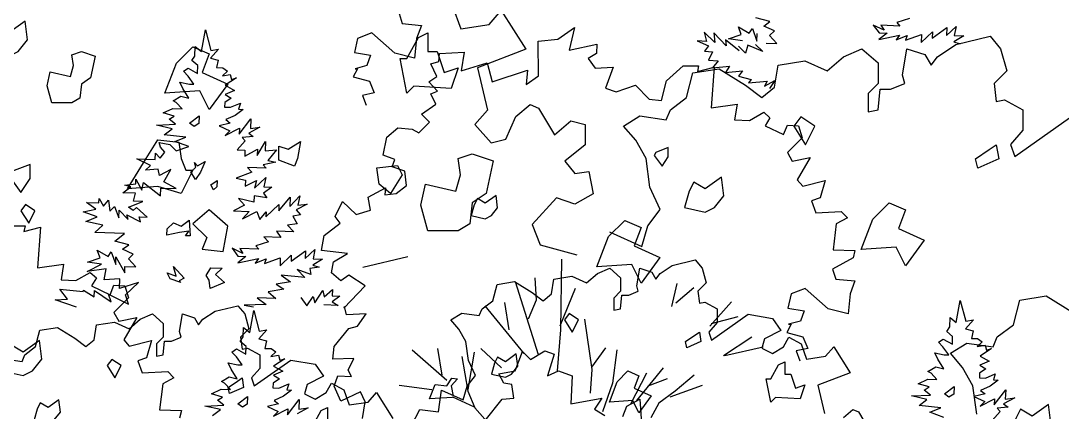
# Model space of a CAD drawing. Header units: inches. Extents: x -11 to 128, y 7 to 56.
# Drawn here: x 53.342 to 54.137, y 23.714 to 24.013 of the extents above; entities that cross this region are included whole.
import ezdxf

# ---------------------------------------------------------------- set-up
doc = ezdxf.new("R2010")
doc.units = ezdxf.units.IN
doc.header["$MEASUREMENT"] = 0
doc.layers.add('CAY', color=94, linetype='Continuous')
doc.layers.add('CAY-3', color=61, linetype='Continuous')
picture_1 = doc.add_image_def('image1.jpg', size_in_pixel=(1680, 1093))

# ---------------------------------------------------------------- blocks, each defined once
blk = doc.blocks.new('A$C76451831')
at = {"layer": 'CAY'}
for p, q in [((4659.2, 1730), (4666, 1767.4)), ((4666, 1767.4), (4675.2, 1732.1)), ((4648.1, 1722.6), (4648.6, 1738.5)), ((4648.6, 1738.5), (4659.2, 1730)), ((1808.3, 1729.3), (1822.5, 1690.9)), ((1870.8, 1698), (1891.4, 1722.2)), ((1891.4, 1722.2), (1933.3, 1656.1)), ((4642.8, 1714.7), (4648.1, 1722.6)), ((4688.4, 1734.4), (4674.7, 1719)), ((4674.7, 1719), (4687.7, 1715.8)), ((4675.2, 1732.1), (4688.4, 1734.4)), ((2348.4, 1703.5), (2324.6, 1709.7)), ((2337.7, 1695.7), (2348.4, 1703.5)), ((2585.5, 1708.3), (2564, 1701.4)), ((2564, 1701.4), (2569.2, 1695.7)), ((4628.6, 1696.6), (4636.9, 1701.7)), ((4636.9, 1701.7), (4652.5, 1693)), ((4653, 1706.2), (4642.8, 1714.7)), ((4652.5, 1693), (4653, 1706.2)), ((4687.7, 1715.8), (4685, 1702.8)), ((4685, 1702.8), (4695.4, 1702.4)), ((4695.4, 1702.4), (4703.4, 1696.7)), ((1822.5, 1690.9), (1870.8, 1698)), ((2236.3, 1685.2), (2240.6, 1669.3)), ((2254.4, 1667.9), (2236.3, 1685.2)), ((2252.8, 1684.1), (2254.4, 1667.9)), ((2273.6, 1662), (2252.8, 1684.1)), ((2294.6, 1694.5), (2313.2, 1683.4)), ((2299.6, 1681.1), (2294.6, 1694.5)), ((2313.2, 1683.4), (2318.5, 1691.4)), ((2318.5, 1691.4), (2325.9, 1669.8)), ((2325.9, 1669.8), (2326.4, 1682.9)), ((2356, 1687.3), (2337.7, 1695.7)), ((2347.5, 1679.5), (2356, 1687.3)), ((2524, 1697.3), (2533.9, 1683.8)), ((2542.3, 1688.5), (2524, 1697.3)), ((2547.5, 1683.4), (2533.6, 1673)), ((2533.9, 1683.8), (2547.5, 1683.4)), ((2569.2, 1695.7), (2537.1, 1696.9)), ((2537.1, 1696.9), (2542.3, 1688.5)), ((2605.4, 1667.7), (2624.6, 1685.6)), ((2624.3, 1675.2), (2648.9, 1693)), ((2624.6, 1685.6), (2624.3, 1675.2)), ((2648.4, 1679.8), (2664.8, 1695.1)), ((2648.9, 1693), (2648.4, 1679.8)), ((2664.8, 1695.1), (2661.6, 1679.4)), ((4636.5, 1688.1), (4628.6, 1696.6)), ((4646.4, 1674.6), (4636.5, 1688.1)), ((4703.4, 1696.7), (4694.9, 1688.8)), ((4694.9, 1688.8), (4708.2, 1691.1)), ((4718.8, 1685.3), (4699.8, 1672.8)), ((4708.2, 1691.1), (4710.6, 1682.8)), ((4710.6, 1682.8), (4718.8, 1685.3)), ((2224.6, 1670.4), (2244.1, 1661.9)), ((2240.6, 1669.3), (2224.6, 1670.4)), ((2272.6, 1672.4), (2273.6, 1662)), ((2295.9, 1653.3), (2272.6, 1672.4)), ((2278, 1673.7), (2299.6, 1681.1)), ((2301.9, 1670.6), (2278, 1673.7)), ((2341.7, 1666.5), (2360.2, 1665.9)), ((2360.2, 1665.9), (2347.5, 1679.5)), ((2533.6, 1673), (2568.7, 1679.9)), ((2568.7, 1679.9), (2563, 1671.9)), ((2563, 1671.9), (2581.8, 1679.4)), ((2578.8, 1671.4), (2605.9, 1681.3)), ((2581.8, 1679.4), (2578.8, 1671.4)), ((2605.9, 1681.3), (2605.4, 1667.7)), ((2677.9, 1678.8), (2661.2, 1668.5)), ((2661.2, 1668.5), (2672, 1665.4)), ((2661.6, 1679.4), (2677.9, 1678.8)), ((2664.3, 1664.1), (2722.6, 1678.3)), ((2722.6, 1678.3), (2740.3, 1657)), ((4627.6, 1667.1), (4622.5, 1678.2)), ((4622.5, 1678.2), (4638.7, 1674.9)), ((4637.9, 1650.9), (4627.6, 1667.1)), ((4638.7, 1674.9), (4646.4, 1674.6)), ((4699.8, 1672.8), (4715.4, 1664.1)), ((1933.3, 1656.1), (1850.8, 1624.3)), ((2244.1, 1661.9), (2237.2, 1653)), ((2237.2, 1653), (2250.5, 1651.6)), ((2250.5, 1651.6), (2243.7, 1637.7)), ((2306.7, 1649.3), (2295.1, 1661.4)), ((2310.8, 1662.9), (2306.7, 1649.3)), ((2336, 1652.2), (2310.8, 1662.9)), ((2323.9, 1664.2), (2336, 1652.2)), ((2473.2, 1643.5), (2504.5, 1657)), ((2504.5, 1657), (2532.2, 1632.9)), ((2574, 1612.2), (2581.1, 1657)), ((2581.1, 1657), (2611.8, 1647)), ((2611.8, 1647), (2622.4, 1629.3)), ((2633, 1643.5), (2664.3, 1664.1)), ((2740.3, 1657), (2750.9, 1619.3)), ((4611, 1646.4), (4624.4, 1654.1)), ((4624.4, 1654.1), (4637.9, 1650.9)), ((4709.5, 1651.1), (4698.8, 1643.4)), ((4715.4, 1664.1), (4699.3, 1656.9)), ((4699.3, 1656.9), (4709.5, 1651.1)), ((2243.7, 1637.7), (2260.2, 1636.6)), ((2260.2, 1636.6), (2250.4, 1624.7)), ((2355.9, 1591.6), (2362.4, 1629.3)), ((2362.4, 1629.3), (2407.8, 1636.4)), ((2407.8, 1636.4), (2445.5, 1619.3)), ((2445.5, 1619.3), (2473.2, 1643.5)), ((2532.2, 1632.9), (2532.2, 1598.1)), ((2622.4, 1629.3), (2633, 1643.5)), ((4594.4, 1625.7), (4610.5, 1633.3)), ((4610.5, 1633.3), (4626.4, 1632.7)), ((4616.3, 1643.5), (4611, 1646.4)), ((4626.4, 1632.7), (4616.3, 1643.5)), ((4698.8, 1643.4), (4698.5, 1635.7)), ((4698.5, 1635.7), (4708.9, 1635.3)), ((4708.9, 1635.3), (4725.5, 1642.4)), ((4730.1, 1631.8), (4716.6, 1621.4)), ((4725.5, 1642.4), (4722.4, 1632.1)), ((4722.4, 1632.1), (4730.1, 1631.8)), ((1850.8, 1624.3), (1867.9, 1552.3)), ((2206.7, 1573.9), (2217.3, 1615.8)), ((2217.3, 1615.8), (2262.1, 1622.8)), ((2250.4, 1624.7), (2279.7, 1627.6)), ((2262.1, 1622.8), (2306.9, 1595.1)), ((2279.7, 1627.6), (2272.6, 1616.4)), ((2272.6, 1616.4), (2301.9, 1619.3)), ((2301.9, 1619.3), (2294.6, 1610.4)), ((2577.6, 1598.1), (2574, 1612.2)), ((2750.9, 1619.3), (2729.7, 1598.1)), ((4612.8, 1620.1), (4594.4, 1625.7)), ((4604.5, 1614.9), (4612.8, 1620.1)), ((4615, 1606.4), (4604.5, 1614.9)), ((4716.6, 1621.4), (4700.5, 1614.3)), ((4700.5, 1614.3), (4708, 1608.6)), ((4723.6, 1589.4), (4743.1, 1615.5)), ((4743.1, 1615.5), (4742.6, 1599.2)), ((2294.6, 1610.4), (2316.5, 1604.8)), ((2306.9, 1595.1), (2334.7, 1573.9)), ((2316.5, 1604.8), (2311.6, 1598.8)), ((2311.6, 1598.8), (2343.6, 1601.9)), ((2339, 1593.3), (2356.7, 1603.2)), ((2343.6, 1601.9), (2339, 1593.3)), ((2356.7, 1603.2), (2347.6, 1589.1)), ((2532.2, 1598.1), (2515.1, 1580.9)), ((2553.4, 1588), (2577.6, 1598.1)), ((2729.7, 1598.1), (2733.2, 1567.4)), ((4582.8, 1604.8), (4615, 1606.4)), ((4609.3, 1598.9), (4582.8, 1604.8)), ((4595.8, 1588.5), (4609.3, 1598.9)), ((4708, 1608.6), (4689.3, 1603.8)), ((4689.3, 1603.8), (4707.5, 1595.4)), ((4699.6, 1587.6), (4724, 1599.9)), ((4707.5, 1595.4), (4699.6, 1587.6)), ((4724, 1599.9), (4723.6, 1589.4)), ((4758.5, 1601.4), (4739.6, 1591.6)), ((4742.6, 1599.2), (4758.5, 1601.4)), ((2334.7, 1573.9), (2355.9, 1591.6)), ((2515.1, 1580.9), (2515.1, 1549.7)), ((2532.2, 1553.2), (2535.7, 1588)), ((2535.7, 1588), (2553.4, 1588)), ((4632.8, 1584.5), (4595.8, 1588.5)), ((4614, 1577.4), (4632.8, 1584.5)), ((4637.7, 1568.4), (4614, 1577.4)), ((4733.7, 1578.2), (4720, 1562.8)), ((4747.1, 1585.9), (4728.4, 1583.8)), ((4728.4, 1583.8), (4733.7, 1578.2)), ((4739.6, 1591.6), (4747.1, 1585.9)), ((4754.1, 1553.5), (4768.1, 1577)), ((4768.1, 1577), (4767.5, 1561.2)), ((1916.2, 1541.7), (1940.4, 1562.3)), ((1940.4, 1562.3), (1954.5, 1555.8)), ((2179, 1553.2), (2206.7, 1573.9)), ((2733.2, 1567.4), (2747.4, 1570.3)), ((2747.4, 1570.3), (2778.6, 1553.2)), ((4587.2, 1575.6), (4605.7, 1572.3)), ((4589.7, 1567.4), (4587.2, 1575.6)), ((4589, 1548.8), (4597.1, 1559)), ((4597.1, 1559), (4589.7, 1567.4)), ((4605.7, 1572.3), (4616.2, 1561)), ((4616.2, 1561), (4637.7, 1568.4)), ((4720, 1562.8), (4733.1, 1562.4)), ((4732.8, 1552), (4754.5, 1564.3)), ((4733.1, 1562.4), (4732.8, 1552)), ((4754.5, 1564.3), (4754.1, 1553.5)), ((4767.5, 1561.2), (4786.6, 1563.2)), ((4786.6, 1563.2), (4772.4, 1545.1)), ((1867.9, 1552.3), (1846.6, 1528.1)), ((1899.1, 1503.3), (1916.2, 1541.7)), ((1954.5, 1555.8), (1982.2, 1510.4)), ((2099.4, 1525.5), (2127.1, 1542.6)), ((2127.1, 1542.6), (2171.9, 1536.1)), ((2171.9, 1536.1), (2179, 1553.2)), ((2515.1, 1549.7), (2532.2, 1553.2)), ((2778.6, 1553.2), (2778.6, 1518.4)), ((4572.7, 1536.2), (4549.1, 1547.5)), ((4549.1, 1547.5), (4580.8, 1546.4)), ((4580.8, 1546.4), (4581.1, 1557.2)), ((4581.1, 1557.2), (4589, 1548.8)), ((4785.9, 1541.9), (4764.4, 1537.2)), ((4772.4, 1545.1), (4785.9, 1541.9)), ((1846.6, 1528.1), (1874.3, 1496.9)), ((1982.2, 1510.4), (2010, 1534.6)), ((2010, 1534.6), (2034.1, 1528.1)), ((2034.1, 1528.1), (2034.1, 1493.3)), ((2120, 1501.3), (2099.4, 1525.5)), ((2764.5, 1473.6), (2857.6, 1539.7)), ((4564.3, 1528.4), (4572.7, 1536.2)), ((4585.6, 1530.3), (4564.3, 1528.4)), ((4588, 1519.4), (4585.6, 1530.3)), ((4606.9, 1529.6), (4588, 1519.4)), ((4595.3, 1508.7), (4606.9, 1529.6)), ((4745, 1524.8), (4718.3, 1514.8)), ((4769.2, 1531.6), (4737.5, 1532.7)), ((4737.5, 1532.7), (4745, 1524.8)), ((4764.4, 1537.2), (4769.2, 1531.6)), ((2778.6, 1518.4), (2757.4, 1494.2)), ((4547.6, 1504.9), (4547.9, 1513.1)), ((4547.9, 1513.1), (4557.6, 1494.1)), ((4557.6, 1494.1), (4560.8, 1507.2)), ((4560.8, 1507.2), (4589.5, 1484.9)), ((4616.2, 1497.1), (4595.3, 1508.7)), ((4718.3, 1514.8), (4734.1, 1511.6)), ((4734.1, 1511.6), (4733.7, 1501.1)), ((4733.7, 1501.1), (4752.6, 1510.9)), ((4749.5, 1497.9), (4768.7, 1515.8)), ((4752.6, 1510.9), (4749.5, 1497.9)), ((4768.7, 1515.8), (4765.4, 1500)), ((1874.3, 1496.9), (1899.1, 1503.3)), ((2034.1, 1493.3), (1999.3, 1465.6)), ((2137.7, 1470.1), (2120, 1501.3)), ((2757.4, 1494.2), (2764.5, 1473.6)), ((4525.8, 1489.8), (4539.3, 1499.8)), ((4547, 1489.1), (4525.8, 1489.8)), ((4528.9, 1502.9), (4547.6, 1504.9)), ((4539.3, 1499.8), (4528.9, 1502.9)), ((4543.8, 1475.6), (4547, 1489.1)), ((4589.5, 1484.9), (4589.9, 1498)), ((4589.9, 1498), (4616.2, 1497.1)), ((4779, 1499.6), (4765, 1489.2)), ((4765, 1489.2), (4770.2, 1481.3)), ((4765.4, 1500), (4779, 1499.6)), ((2144.2, 1421.7), (2137.7, 1470.1)), ((4463.6, 1473.4), (4484.8, 1472.7)), ((4479.5, 1462), (4463.6, 1473.4)), ((4484.8, 1472.7), (4485.1, 1480.4)), ((4485.1, 1480.4), (4492.8, 1466.9)), ((4492.8, 1466.9), (4501.3, 1477.1)), ((4501.3, 1477.1), (4503.4, 1458.4)), ((4535.3, 1465.5), (4559.7, 1475)), ((4559.7, 1475), (4543.8, 1475.6)), ((4722.1, 1480.2), (4732.6, 1469)), ((4748.6, 1473.9), (4722.1, 1480.2)), ((4749, 1484.7), (4748.6, 1473.9)), ((4770.2, 1481.3), (4749, 1484.7)), ((4790.7, 1459.3), (4810.1, 1482.6)), ((4809.5, 1466.3), (4826.5, 1484.8)), ((4810.1, 1482.6), (4809.5, 1466.3)), ((4839.1, 1470.7), (4820.2, 1461)), ((4826.5, 1484.8), (4823.2, 1468.6)), ((4823.2, 1468.6), (4839.1, 1470.7)), ((1999.3, 1465.6), (2016.4, 1445)), ((4458, 1457.3), (4479.5, 1462)), ((4481.7, 1448.7), (4458, 1457.3)), ((4503.4, 1458.4), (4511.4, 1466.3)), ((4511.4, 1466.3), (4518.8, 1447.4)), ((4518.8, 1447.4), (4519.3, 1460.6)), ((4519.3, 1460.6), (4534.6, 1444.2)), ((4534.6, 1444.2), (4532.2, 1452.4)), ((4532.2, 1452.4), (4555.8, 1440.7)), ((4543.3, 1459.7), (4535.3, 1465.5)), ((4548.9, 1465), (4543.3, 1459.7)), ((4566.9, 1448.5), (4548.9, 1465)), ((4732.6, 1469), (4713.7, 1459.2)), ((4713.7, 1459.2), (4740.4, 1458.3)), ((4740.4, 1458.3), (4729, 1445.5)), ((4729, 1445.5), (4753.5, 1457.8)), ((4753.5, 1457.8), (4758.5, 1444.5)), ((4758.5, 1444.5), (4769.3, 1457.3)), ((4769, 1449.1), (4791.1, 1469.7)), ((4769.3, 1457.3), (4769, 1449.1)), ((4791.1, 1469.7), (4790.7, 1459.3)), ((4827.6, 1452.5), (4814.4, 1450.3)), ((4820.2, 1461), (4827.6, 1452.5)), ((2016.4, 1445), (2040.6, 1447.9)), ((2040.6, 1447.9), (2047.7, 1410.1)), ((4462.4, 1441.3), (4481.7, 1448.7)), ((4491.7, 1434.8), (4462.4, 1441.3)), ((4478.1, 1422.1), (4491.7, 1434.8)), ((4555.8, 1440.7), (4553.3, 1449)), ((4553.3, 1449), (4566.9, 1448.5)), ((4822.1, 1436.9), (4805.7, 1434.7)), ((4805.7, 1434.7), (4816.2, 1423.5)), ((4814.4, 1450.3), (4822.1, 1436.9)), ((2161.9, 1383.3), (2144.2, 1421.7)), ((4528.3, 1420.4), (4478.1, 1422.1)), ((4512, 1407.8), (4528.3, 1420.4)), ((4786.8, 1424.5), (4794.5, 1413.8)), ((4816.2, 1423.5), (4786.8, 1424.5)), ((1985.2, 1403.1), (1943.9, 1358.2)), ((2016.4, 1392.5), (1985.2, 1403.1)), ((2047.7, 1410.1), (2016.4, 1392.5)), ((4535.8, 1401.5), (4512, 1407.8)), ((4525.1, 1393.7), (4535.8, 1401.5)), ((4773, 1406.4), (4751.5, 1399.4)), ((4751.5, 1399.4), (4756.7, 1393.8)), ((4794.5, 1413.8), (4765.1, 1414.8)), ((4765.1, 1414.8), (4773, 1406.4)), ((2140.7, 1355.6), (2161.9, 1383.3)), ((4487, 1379.2), (4482, 1392.5)), ((4482, 1392.5), (4500.7, 1381.4)), ((4500.7, 1381.4), (4505.9, 1389.4)), ((4505.9, 1389.4), (4513.4, 1367.9)), ((4543.4, 1385.4), (4525.1, 1393.7)), ((4535, 1377.5), (4543.4, 1385.4)), ((4711.4, 1395.4), (4721.4, 1381.9)), ((4729.7, 1386.6), (4711.4, 1395.4)), ((4735, 1381.4), (4721, 1371)), ((4721.4, 1381.9), (4735, 1381.4)), ((4724.6, 1394.9), (4729.7, 1386.6)), ((4756.7, 1393.8), (4724.6, 1394.9)), ((4792.9, 1365.8), (4812.1, 1383.7)), ((4811.7, 1373.3), (4836.3, 1391)), ((4812.1, 1383.7), (4811.7, 1373.3)), ((4835.9, 1377.9), (4852.3, 1393.2)), ((4836.3, 1391), (4835.9, 1377.9)), ((4852.3, 1393.2), (4849, 1377.4)), ((4464.9, 1355.9), (4489.4, 1368.7)), ((4465.5, 1371.8), (4487, 1379.2)), ((4489.4, 1368.7), (4465.5, 1371.8)), ((4513.4, 1367.9), (4513.8, 1381)), ((4513.8, 1381), (4528.7, 1353.7)), ((4528.7, 1353.7), (4529.1, 1364.6)), ((4529.1, 1364.6), (4547.7, 1363.9)), ((4547.7, 1363.9), (4535, 1377.5)), ((4721, 1371), (4756.1, 1378)), ((4756.1, 1378), (4750.4, 1370)), ((4750.4, 1370), (4769.3, 1377.5)), ((4766.3, 1369.4), (4793.3, 1379.4)), ((4769.3, 1377.5), (4766.3, 1369.4)), ((4793.3, 1379.4), (4792.9, 1365.8)), ((4865.3, 1376.9), (4848.6, 1366.6)), ((4848.6, 1366.6), (4859.4, 1363.5)), ((4849, 1377.4), (4865.3, 1376.9)), ((1943.9, 1358.2), (1957.5, 1323.4)), ((2130.6, 1320.8), (2140.7, 1355.6)), ((4497.2, 1360.3), (4464.9, 1355.9)), ((4493.9, 1341.8), (4497.2, 1360.3)), ((4834.8, 1345.7), (4795, 1349.9)), ((4795, 1349.9), (4810.5, 1338.4)), ((4822.1, 1359.3), (4834.8, 1345.7)), ((4845.4, 1350.8), (4822.1, 1359.3)), ((4859.4, 1363.5), (4843.5, 1361.3)), ((4843.5, 1361.3), (4845.4, 1350.8)), ((2075.2, 1345.6), (2130.6, 1320.8)), ((4520.7, 1343.6), (4493.9, 1341.8)), ((4520.1, 1327.3), (4520.7, 1343.6)), ((4552.2, 1337), (4520.1, 1327.3)), ((4530.1, 1316.5), (4552.2, 1337)), ((4810.5, 1338.4), (4786.3, 1334.3)), ((4786.3, 1334.3), (4799.6, 1325.7)), ((1957.5, 1323.4), (2020, 1306.3)), ((4431.5, 1309.1), (4418.5, 1325.8)), ((4418.5, 1325.8), (4458.3, 1321.7)), ((4458.3, 1321.7), (4458.4, 1324.4)), ((4458.4, 1324.4), (4477, 1312.9)), ((4477, 1312.9), (4477.4, 1323.8)), ((4477.4, 1323.8), (4505.7, 1304.2)), ((4501.2, 1317.5), (4535, 1300.5)), ((4505.7, 1304.2), (4501.2, 1317.5)), ((4535, 1300.5), (4530.1, 1316.5)), ((4753.8, 1311.4), (4769.3, 1300)), ((4785.5, 1310.3), (4753.8, 1311.4)), ((4799.6, 1325.7), (4772.7, 1321.2)), ((4772.7, 1321.2), (4785.5, 1310.3)), ((4828.1, 1311.5), (4838.5, 1297.6)), ((4838.5, 1297.6), (4849.5, 1313.5)), ((4849.5, 1313.5), (4851.8, 1302.5)), ((4851.8, 1302.5), (4865.7, 1323.4)), ((4865.7, 1323.4), (4868.1, 1312.9)), ((4868.1, 1312.9), (4882.1, 1325.5)), ((4894.8, 1314.2), (4881.4, 1304.2)), ((4882.1, 1325.5), (4881.7, 1314.6)), ((4881.7, 1314.6), (4894.8, 1314.2)), ((1732.8, 1302.8), (1656.2, 1285.1)), ((4410.2, 1307.5), (4431.5, 1309.1)), ((4446.9, 1295.4), (4410.2, 1307.5)), ((4682.3, 1288.4), (4721.2, 1297.8)), ((4721.2, 1297.8), (4733, 1283.7)), ((4769.3, 1300), (4732.1, 1298.6)), ((4732.1, 1298.6), (4747.8, 1295.7)), ((4891.6, 1298.4), (4867.6, 1299.3)), ((4881.4, 1304.2), (4891.6, 1298.4)), ((5943, 1269.4), (5949.7, 1306.8)), ((5949.7, 1306.8), (5958.9, 1271.5)), ((4554.9, 1274.6), (4575.8, 1283.7)), ((4575.8, 1283.7), (4594.3, 1267.5)), ((4622.2, 1253.8), (4626.9, 1283.7)), ((4626.9, 1283.7), (4647.3, 1277)), ((4647.3, 1277), (4654.4, 1265.2)), ((4661.5, 1274.6), (4682.3, 1288.4)), ((4733, 1283.7), (4740.1, 1258.5)), ((5931.9, 1262.1), (5932.4, 1277.9)), ((5932.4, 1277.9), (5943, 1269.4)), ((4384.3, 1256.1), (4414.2, 1260.8)), ((4414.2, 1260.8), (4444.1, 1242.4)), ((4476.7, 1240), (4481, 1265.2)), ((4481, 1265.2), (4511.3, 1269.9)), ((4511.3, 1269.9), (4536.5, 1258.5)), ((4536.5, 1258.5), (4554.9, 1274.6)), ((4594.3, 1267.5), (4594.3, 1244.3)), ((4654.4, 1265.2), (4661.5, 1274.6)), ((4740.1, 1258.5), (4725.9, 1244.3)), ((5926.6, 1254.1), (5931.9, 1262.1)), ((5972.1, 1273.8), (5958.5, 1258.4)), ((5958.5, 1258.4), (5971.5, 1255.2)), ((5958.9, 1271.5), (5972.1, 1273.8)), ((4377.3, 1228.2), (4384.3, 1256.1)), ((4444.1, 1242.4), (4462.6, 1228.2)), ((4462.6, 1228.2), (4476.7, 1240)), ((4594.3, 1244.3), (4582.9, 1232.9)), ((4608.4, 1237.6), (4624.5, 1244.3)), ((4624.5, 1244.3), (4622.2, 1253.8)), ((4725.9, 1244.3), (4728.3, 1223.9)), ((5912.4, 1236), (5920.7, 1241.1)), ((5920.7, 1241.1), (5936.3, 1232.4)), ((5936.7, 1245.6), (5926.6, 1254.1)), ((5936.3, 1232.4), (5936.7, 1245.6)), ((5971.5, 1255.2), (5968.8, 1242.2)), ((5968.8, 1242.2), (5979.2, 1241.8)), ((5979.2, 1241.8), (5987.1, 1236.1)), ((4358.8, 1214.4), (4377.3, 1228.2)), ((4582.9, 1232.9), (4582.9, 1212.1)), ((4594.3, 1214.4), (4596.6, 1237.6)), ((4596.6, 1237.6), (4608.4, 1237.6)), ((4728.3, 1223.9), (4737.7, 1225.8)), ((4737.7, 1225.8), (4758.6, 1214.4)), ((5920.2, 1227.6), (5912.4, 1236)), ((5930.2, 1214.1), (5920.2, 1227.6)), ((5987.1, 1236.1), (5978.7, 1228.2)), ((5978.7, 1228.2), (5991.9, 1230.5)), ((6002.6, 1224.7), (5983.6, 1212.2)), ((5991.9, 1230.5), (5994.4, 1222.3)), ((5994.4, 1222.3), (6002.6, 1224.7)), ((4324.2, 1207.4), (4354.1, 1203)), ((4354.1, 1203), (4358.8, 1214.4)), ((4582.9, 1212.1), (4594.3, 1214.4)), ((4749.1, 1161.4), (4811.2, 1205.4)), ((4758.6, 1214.4), (4758.6, 1191.2)), ((4811.2, 1205.4), (4852.9, 1198.3)), ((5192.6, 1187), (5205.3, 1219.7)), ((5205.3, 1219.7), (5219, 1206)), ((5219, 1206), (5243.2, 1220.8)), ((5243.2, 1220.8), (5259.1, 1215.5)), ((5259.1, 1215.5), (5247.5, 1178.6)), ((5906.3, 1217.6), (5922.5, 1214.3)), ((5911.3, 1206.6), (5906.3, 1217.6)), ((5921.6, 1190.3), (5911.3, 1206.6)), ((5922.5, 1214.3), (5930.2, 1214.1)), ((5983.6, 1212.2), (5999.1, 1203.5)), ((4758.6, 1191.2), (4744.4, 1175.1)), ((4852.9, 1198.3), (4866.7, 1177.9)), ((5165.2, 1181.8), (5192.6, 1187)), ((5247.5, 1178.6), (5266.4, 1187)), ((5266.4, 1187), (5289.7, 1178.6)), ((5894.8, 1185.8), (5908.2, 1193.5)), ((5908.2, 1193.5), (5921.6, 1190.3)), ((5993.3, 1190.6), (5982.6, 1182.8)), ((5999.1, 1203.5), (5983, 1196.4)), ((5983, 1196.4), (5993.3, 1190.6)), ((4744.4, 1175.1), (4749.1, 1161.4)), ((4866.7, 1177.9), (4839.1, 1163.7)), ((5173.6, 1165.9), (5165.2, 1181.8)), ((5289.7, 1178.6), (5287.5, 1131.1)), ((5878.2, 1165.1), (5894.3, 1172.7)), ((5894.3, 1172.7), (5910.1, 1172.2)), ((5900.1, 1182.9), (5894.8, 1185.8)), ((5910.1, 1172.2), (5900.1, 1182.9)), ((5982.6, 1182.8), (5982.3, 1175.1)), ((5982.3, 1175.1), (5992.7, 1174.7)), ((5992.7, 1174.7), (6009.3, 1181.8)), ((6013.9, 1171.3), (6000.4, 1160.8)), ((6009.3, 1181.8), (6006.2, 1171.5)), ((6006.2, 1171.5), (6013.9, 1171.3)), ((4839.1, 1163.7), (4834.4, 1147.6)), ((4871.4, 1149.9), (4880.4, 1166.1)), ((4880.4, 1166.1), (4901.2, 1154.7)), ((4901.2, 1154.7), (4910.7, 1129.1)), ((5187.3, 1163.8), (5173.6, 1165.9)), ((5190.5, 1140.6), (5187.3, 1163.8)), ((5896.6, 1159.5), (5878.2, 1165.1)), ((5888.2, 1154.3), (5896.6, 1159.5)), ((5898.8, 1145.8), (5888.2, 1154.3)), ((6000.4, 1160.8), (5984.3, 1153.7)), ((5984.3, 1153.7), (5991.8, 1148)), ((6007.4, 1128.9), (6026.9, 1154.9)), ((6026.9, 1154.9), (6026.3, 1138.6)), ((4834.4, 1147.6), (4852.9, 1138.5)), ((4852.9, 1138.5), (4871.4, 1149.9)), ((4910.7, 1129.1), (4942.9, 1133.8)), ((4942.9, 1133.8), (4956.7, 1149.9)), ((4956.7, 1149.9), (4984.6, 1105.9)), ((5142, 1102.7), (5170.5, 1138.5)), ((5170.5, 1138.5), (5190.5, 1140.6)), ((5287.5, 1131.1), (5340.3, 1140.6)), ((5340.3, 1140.6), (5327.6, 1121.6)), ((5382.5, 1126.9), (5404.6, 1138.5)), ((5404.6, 1138.5), (5407.8, 1097.4)), ((5866.6, 1144.2), (5898.8, 1145.8)), ((5893.1, 1138.3), (5866.6, 1144.2)), ((5879.6, 1127.9), (5893.1, 1138.3)), ((5991.8, 1148), (5973, 1143.2)), ((5973, 1143.2), (5991.3, 1134.9)), ((5983.3, 1127), (6007.8, 1139.3)), ((5991.3, 1134.9), (5983.3, 1127)), ((6007.8, 1139.3), (6007.4, 1128.9)), ((6042.3, 1140.8), (6023.3, 1131)), ((6026.3, 1138.6), (6042.3, 1140.8)), ((5327.6, 1121.6), (5345.5, 1111.1)), ((5376.1, 1109), (5382.5, 1126.9)), ((5916.6, 1123.9), (5879.6, 1127.9)), ((5897.8, 1116.8), (5916.6, 1123.9)), ((5921.5, 1107.8), (5897.8, 1116.8)), ((6017.4, 1117.6), (6003.8, 1102.2)), ((6030.9, 1125.3), (6012.2, 1123.3)), ((6012.2, 1123.3), (6017.4, 1117.6)), ((6023.3, 1131), (6030.9, 1125.3))]:
    blk.add_line(p, q, dxfattribs=at)
for points in [[(4995.4, 1794.8), (5000.7, 1777.9), (5033.4, 1774.7), (5024.9, 1752.6), (5021.8, 1718.9), (4988, 1727.3), (4949, 1762.1), (4924.8, 1752.6), (4919.5, 1728.3), (4946.9, 1724.1), (4940.6, 1706.2), (4920.5, 1700.9), (4924.8, 1700.9), (4917.4, 1687.2), (4944.8, 1679.8), (4953.2, 1659.8), (4933.2, 1655.6), (4939.5, 1638.7)], [(4933.2, 1105.8), (4937.4, 1134.3), (4930, 1151.2), (4896.3, 1135.4), (4884.7, 1160.7), (4891, 1178.6), (4914.2, 1177.5), (4908.9, 1188.1), (4918.4, 1208.1), (4882.5, 1207.1), (4884.7, 1228.2), (4910, 1258.8), (4924.7, 1263), (4939.5, 1284.1), (4905.7, 1282), (4902.6, 1296.7), (4901.5, 1293.6), (4937.4, 1331.5), (4910, 1349.5), (4896.3, 1340), (4880.4, 1353.7), (4883.6, 1372.7), (4907.9, 1386.4), (4863.6, 1391.6), (4867.8, 1417), (4895.2, 1438.1), (4886.8, 1449.7), (4899.4, 1475), (4922.6, 1452.8), (4946.9, 1460.2), (4942.7, 1482.3), (4972.2, 1498.2), (4971.1, 1486.6), (4990.1, 1488.7), (5008, 1502.4), (5004.9, 1526.6), (4983.8, 1534), (4988, 1546.7), (4968, 1554.1), (4974.3, 1584.7), (4993.3, 1600.5), (5017.5, 1598.4), (5029.1, 1592), (5047.1, 1610), (5033.4, 1623.7), (5057.6, 1640.6), (5049.2, 1658.5), (5060.8, 1662.7), (5046, 1678.5), (5059.7, 1688), (5049.2, 1709.1), (5062.9, 1713.3), (5063.9, 1727), (5106.1, 1729.1), (5100.9, 1697.5), (5145.2, 1711.2), (5153.6, 1678.5), (5213.7, 1698.6), (5211.6, 1674.3), (5232.7, 1689.1), (5231.6, 1748.1), (5265.4, 1751.3), (5293.9, 1771.3), (5284.4, 1732.3), (5331.8, 1742.9), (5330.8, 1727), (5317.1, 1718.6), (5328.7, 1701.7), (5359.3, 1703.8), (5346.6, 1668), (5364.5, 1661.6), (5397.2, 1673.2), (5420.4, 1649), (5441.5, 1646.9), (5450, 1680.6), (5478.4, 1705.9), (5504.8, 1705.9), (5502.7, 1696.5), (5531.2, 1703.8), (5525.9, 1634.2), (5570.2, 1640.6), (5566, 1614.2), (5591.3, 1613.1), (5615.5, 1626.8), (5626.1, 1617.3), (5617.7, 1603.6), (5649.3, 1588.9), (5655.6, 1604.7), (5674.6, 1603.6), (5680.9, 1583.6), (5655.6, 1558.3), (5664.1, 1543.5), (5694.7, 1549.8), (5672.5, 1511.9), (5682, 1501.3), (5720, 1510.8), (5711.5, 1481.3), (5696.8, 1476), (5704.1, 1456), (5747.4, 1458.1), (5757.9, 1447.5), (5738.9, 1437), (5733.7, 1392.7), (5770.6, 1391.6), (5767.4, 1379), (5732.6, 1360), (5737.9, 1343.1), (5770.6, 1340), (5762.2, 1317.8), (5759, 1284.1), (5725.2, 1292.5), (5686.2, 1327.3), (5662, 1317.8), (5656.7, 1293.6), (5684.1, 1289.3), (5677.8, 1271.4), (5657.7, 1266.1), (5662, 1266.1), (5654.6, 1252.4), (5682, 1245), (5690.4, 1225), (5670.4, 1220.8), (5676.7, 1203.9)], [(4680, 1494.9), (4675.3, 1503.2), (4686, 1511), (4685.6, 1500.1), (4680, 1494.9)], [(1055.2, 1355.7), (1081.6, 1355.7), (1079.5, 1346.2), (1107.9, 1353.6), (1102.7, 1284), (1147, 1290.3), (1142.7, 1263.9), (1168.1, 1262.9), (1192.3, 1276.6), (1202.9, 1267.1), (1194.4, 1253.4), (1226.1, 1238.6), (1232.4, 1254.5), (1251.4, 1253.4), (1257.7, 1233.4), (1232.4, 1208), (1240.8, 1193.3), (1271.4, 1199.6), (1249.3, 1161.6), (1258.8, 1151.1), (1296.7, 1160.6), (1288.3, 1131.1), (1273.5, 1125.8), (1280.9, 1105.7), (1324.2, 1107.9), (1334.7, 1097.3), (1315.7, 1086.8), (1310.4, 1042.5), (1347.4, 1041.4), (1344.2, 1028.7)], [(5271.7, 1376.9), (5269.6, 1256.6), (5264.3, 1187)], [(5192.6, 1338.9), (5231.6, 1214.5)], [(5226.4, 1345.2), (5228.5, 1307.3), (5214.8, 1274.6)], [(5467.9, 1335.7), (5458.4, 1296.7)], [(5496.4, 1328.4), (5465.8, 1302)], [(5294.9, 1327.3), (5268.6, 1263)], [(1738.5, 1015.9), (1752.7, 1043.4), (1784.9, 1039.1), (1789.6, 1076), (1826.6, 1059.5), (1833.2, 1082.7), (1847.4, 1101.2), (1835.6, 1126.7), (1831.3, 1159), (1819.5, 1179.8), (1805.7, 1196), (1824.2, 1207.4), (1854.1, 1203), (1858.8, 1214.4), (1877.3, 1228.2), (1884.3, 1256.1), (1914.2, 1260.8), (1944.1, 1242.4), (1962.6, 1228.2), (1976.7, 1240), (1981, 1265.2), (2011.3, 1269.9), (2036.5, 1258.5), (2054.9, 1274.6), (2075.8, 1283.7), (2094.3, 1267.5), (2094.3, 1244.3), (2082.9, 1232.9), (2082.9, 1212.1), (2094.3, 1214.4), (2096.6, 1237.6), (2108.4, 1237.6), (2124.5, 1244.3), (2122.2, 1253.8), (2126.9, 1283.7), (2147.3, 1277), (2154.4, 1265.2), (2161.5, 1274.6), (2182.3, 1288.4), (2221.2, 1297.8), (2233, 1283.7), (2240.1, 1258.5), (2225.9, 1244.3), (2228.3, 1223.9), (2237.7, 1225.8), (2258.6, 1214.4), (2258.6, 1191.2), (2244.4, 1175.1), (2249.1, 1161.4), (2311.2, 1205.4), (2352.9, 1198.3), (2366.7, 1177.9), (2339.1, 1163.7), (2334.4, 1147.6), (2352.9, 1138.5), (2371.4, 1149.9), (2380.4, 1166.1), (2401.2, 1154.7), (2410.7, 1129.1), (2442.9, 1133.8), (2456.7, 1149.9), (2484.6, 1105.9), (2429.6, 1084.7), (2441, 1036.7)], [(2473.2, 1029.6), (2489.3, 1043.4), (2498.7, 1039.1), (2517.2, 1008.8)], [(5140.9, 1297.8), (5207.4, 1216.6)], [(5174.7, 1303.1), (5182.1, 1256.6)], [(5560.7, 1304.1), (5523.8, 1263)], [(5571.3, 1278.8), (5525.9, 1267.2)], [(5310.7, 1274.6), (5323.4, 1189.1), (5320.2, 1149.1)], [(5595.5, 1244), (5547, 1212.3)], [(5017.5, 1222.9), (5076.6, 1171.2)], [(5060.8, 1225), (5068.2, 1179.7)], [(5134.6, 1225), (5169.4, 1192.3)], [(5346.6, 1226.1), (5322.3, 1193.4)], [(5365.6, 1222.9), (5358.2, 1165.9), (5341.3, 1117.4)], [(5614.5, 1227.1), (5549.1, 1212.3)], [(1400.3, 1032.9), (1413.8, 1043.3), (1387.3, 1049.2), (1419.5, 1050.8), (1409, 1059.4), (1417.3, 1064.5), (1398.9, 1070.1), (1415, 1077.7), (1430.9, 1077.2), (1420.8, 1088), (1415.5, 1090.9), (1428.9, 1098.6), (1442.4, 1095.4), (1432.1, 1111.6), (1427, 1122.6), (1443.2, 1119.4), (1450.9, 1119.1), (1441, 1132.6), (1433.1, 1141), (1441.4, 1146.2), (1457, 1137.5), (1457.5, 1150.6), (1447.3, 1159.1), (1452.6, 1167.1), (1453.1, 1182.9), (1463.7, 1174.4), (1470.5, 1211.8), (1479.7, 1176.6), (1492.9, 1178.8), (1479.2, 1163.4), (1492.2, 1160.3), (1489.5, 1147.2), (1499.9, 1146.8), (1507.9, 1141.1), (1499.4, 1133.3), (1512.7, 1135.5), (1515.1, 1127.3), (1523.3, 1129.7), (1504.3, 1117.2), (1519.9, 1108.5), (1503.8, 1101.4), (1514, 1095.6), (1503.3, 1087.8), (1503, 1080.1), (1513.4, 1079.7), (1530, 1086.9), (1526.9, 1076.5), (1534.6, 1076.3), (1521.1, 1065.9), (1505, 1058.7), (1512.5, 1053), (1493.8, 1048.2), (1512, 1039.9), (1504.1, 1032), (1528.5, 1044.3), (1528.1, 1033.9), (1547.6, 1060), (1547.1, 1043.7), (1563, 1045.8), (1544.1, 1036.1)], [(5101.9, 1211.3), (5112.5, 1152.2), (5124.1, 1123.8), (5140.9, 1104.8)], [(5123, 1218.7), (5112.5, 1155.4)], [(5444.7, 1192.3), (5399.3, 1136.4)], [(5086.1, 1141.7), (5047.1, 1139.6), (5056.6, 1163.8), (5076.6, 1161.7), (5085, 1174.4), (5094.5, 1173.3), (5084, 1161.7), (5087.2, 1143.8)], [(5416.2, 1182.8), (5388.8, 1130.1)], [(5451, 1173.3), (5418.3, 1160.7)], [(5497.4, 1179.7), (5464.7, 1152.2), (5437.3, 1132.2), (5423.6, 1106.9)], [(4995.4, 1162.8), (5051.3, 1155.4)], [(5456.3, 1142.7), (5511.1, 1162.8)], [(5086.1, 1142.7), (5123, 1125.9)]]:
    blk.add_lwpolyline(points, dxfattribs=at)
for points in [[(4396.9, 1672), (4402.2, 1695.8), (4436.5, 1687.9), (4441.8, 1706.3), (4439.1, 1724.8), (4455, 1730.1), (4478.7, 1722.2), (4470.8, 1685.2), (4455, 1674.7), (4452.3, 1650.9), (4439.1, 1643), (4404.8, 1643)], [(1085.8, 1672.3), (1081.8, 1704), (1054.1, 1684.2), (1034.3, 1696), (1026.4, 1680.2), (1018.5, 1652.5), (1054.1, 1644.6), (1069.9, 1652.5)], [(1750.8, 1676.2), (1766.7, 1684.2), (1766.7, 1652.5), (1782.5, 1652.5), (1794.4, 1616.8), (1818.1, 1624.8), (1806.3, 1589.1), (1742.9, 1593.1), (1731.1, 1581.2), (1719.2, 1640.6), (1731.1, 1640.6)], [(1339.1, 1632.7), (1366.8, 1660.4), (1394.5, 1648.5), (1382.7, 1616.8), (1426.2, 1597), (1394.5, 1553.5), (1378.7, 1585.2), (1319.3, 1581.2)], [(4639.1, 1608.3), (4655.4, 1620.8), (4655, 1607.7), (4646.6, 1602.6)], [(4791, 1545.5), (4791, 1569.3), (4806.8, 1564), (4827.9, 1577.2), (4822.7, 1548.1), (4817.4, 1534.9)], [(5431.9, 1558.7), (5429.3, 1553.4), (5442.5, 1535), (5453, 1550.8), (5453, 1566.7)], [(2424.5, 1525.4), (2400.8, 1541.2), (2388.9, 1525.4), (2408.7, 1493.7)], [(4641.2, 1525.7), (4649.6, 1533.5), (4647.2, 1541.3), (4652.4, 1535.7), (4665.8, 1543.4), (4657.5, 1525.1), (4648.9, 1512.3)], [(1287.7, 1470.3), (1307.5, 1502), (1343.1, 1498), (1347, 1470.3), (1355, 1450.5), (1366.8, 1450.5), (1347, 1410.9), (1307.5, 1422.8), (1256, 1418.8)], [(2721.4, 1485.8), (2733.3, 1493.7), (2737.3, 1469.9), (2701.6, 1454.1), (2697.7, 1469.9)], [(1754.8, 1391.1), (1762.7, 1426.7), (1814.2, 1414.8), (1822.1, 1442.6), (1818.1, 1470.3), (1841.9, 1478.2), (1877.5, 1466.3), (1865.7, 1410.9), (1841.9, 1395), (1837.9, 1359.4), (1818.1, 1347.5), (1766.7, 1347.5)], [(4376, 1459.3), (4360.2, 1469.9), (4352.3, 1459.3), (4365.5, 1438.2)], [(5162.8, 1464.3), (5160.2, 1485.4), (5141.7, 1472.2), (5128.5, 1480.1), (5123.3, 1469.6), (5118, 1451.1), (5141.7, 1445.8), (5152.3, 1451.1)], [(1058.5, 1448.2), (1054.5, 1440.3), (1074.3, 1412.6), (1090.2, 1436.3), (1090.2, 1460.1)], [(1683.5, 1426.7), (1679.6, 1454.5), (1715.2, 1458.4), (1723.1, 1442.6), (1703.3, 1410.9)], [(2270.1, 1406.6), (2266.2, 1438.3), (2238.4, 1418.5), (2218.7, 1430.3), (2210.7, 1414.5), (2202.8, 1386.8), (2238.4, 1378.9), (2254.3, 1386.8)], [(4640.1, 1416.5), (4632.4, 1416.7), (4637.7, 1424.7), (4621.8, 1422.5), (4600.3, 1417.9), (4600.7, 1428.7), (4611.9, 1438.8), (4624.8, 1432.9), (4638.3, 1443.3)], [(5351.5, 1415.3), (5379.2, 1443), (5406.9, 1431.1), (5395, 1399.4), (5438.6, 1379.6), (5406.9, 1336.1), (5391, 1367.8), (5331.7, 1363.8)], [(1418.3, 1311.9), (1426.2, 1355.4), (1394.5, 1383.2), (1366.8, 1359.4), (1390.6, 1335.6), (1382.7, 1315.8)], [(2523.5, 1367), (2551.2, 1394.7), (2578.9, 1382.8), (2567, 1351.1), (2610.6, 1331.3), (2578.9, 1287.8), (2563.1, 1319.5), (2503.7, 1315.5)], [(4624.2, 1337.2), (4605.8, 1343.3), (4600.8, 1353.9), (4616.4, 1347.9), (4611.6, 1364.4), (4629.9, 1344.7), (4621.6, 1340)], [(4672.4, 1341), (4667.2, 1348.9), (4675.4, 1362.2), (4694.4, 1361.5), (4683.1, 1351), (4698.5, 1337.4), (4674.2, 1327.3)], [(2022.5, 1195.9), (2006.6, 1206.4), (1998.7, 1195.9), (2011.9, 1174.8)], [(4522.5, 1195.9), (4506.6, 1206.4), (4498.7, 1195.9), (4511.9, 1174.8)], [(2220.4, 1169.5), (2228.3, 1174.8), (2231, 1158.9), (2207.2, 1148.4), (2204.6, 1158.9)], [(4720.4, 1169.5), (4728.3, 1174.8), (4731, 1158.9), (4707.2, 1148.4), (4704.6, 1158.9)], [(1109.9, 1128.8), (1106, 1160.5), (1078.3, 1140.7), (1058.5, 1152.6), (1050.5, 1136.7), (1042.6, 1109), (1078.3, 1101.1), (1094.1, 1109)], [(5922.9, 1147.7), (5939.2, 1160.3), (5938.7, 1147.1), (5930.4, 1142)], [(1919.5, 1116.7), (1916.9, 1137.8), (1898.4, 1124.6), (1885.2, 1132.5), (1880, 1122), (1874.7, 1103.5), (1898.4, 1098.2), (1909, 1103.5)], [(4419.5, 1116.7), (4416.9, 1137.8), (4398.4, 1124.6), (4385.2, 1132.5), (4380, 1122), (4374.7, 1103.5), (4398.4, 1098.2), (4409, 1103.5)], [(2362.9, 1119.3), (2373.5, 1124.6), (2373.5, 1103.5), (2384.1, 1103.5), (2392, 1079.7), (2407.8, 1085), (2399.9, 1061.2), (2357.7, 1063.9), (2349.7, 1055.9), (2341.8, 1095.6), (2349.7, 1095.6)], [(4862.9, 1119.3), (4873.5, 1124.6), (4873.5, 1103.5), (4884.1, 1103.5), (4892, 1079.7), (4907.8, 1085), (4899.9, 1061.2), (4857.7, 1063.9), (4849.7, 1055.9), (4841.8, 1095.6), (4849.7, 1095.6)], [(2088.5, 1090.3), (2106.9, 1108.8), (2125.4, 1100.8), (2117.5, 1079.7), (2146.5, 1066.5), (2125.4, 1037.5), (2114.9, 1058.6), (2075.3, 1055.9)], [(1443.6, 1052.7), (1459.9, 1065.3), (1459.5, 1052.2), (1451.1, 1047)]]:
    blk.add_lwpolyline(points, close=True, dxfattribs=at)
at = {"layer": 'CAY-3'}
for p, q in [((2762.6, 1187.4), (2773.2, 1229.3)), ((2773.2, 1229.3), (2818.1, 1236.4)), ((2818.1, 1236.4), (2862.9, 1208.6)), ((2734.9, 1166.8), (2762.6, 1187.4)), ((2655.3, 1139), (2683, 1156.1)), ((2683, 1156.1), (2727.8, 1149.6)), ((2727.8, 1149.6), (2734.9, 1166.8)), ((2676, 1114.8), (2655.3, 1139)), ((2693.6, 1083.6), (2676, 1114.8)), ((2700.1, 1035.2), (2693.6, 1083.6))]:
    blk.add_line(p, q, dxfattribs=at)
blk.add_lwpolyline([(2826, 1020.1), (2822.1, 1051.8), (2794.4, 1032), (2774.6, 1043.9), (2766.7, 1028), (2758.7, 1000.3), (2794.4, 992.4), (2810.2, 1000.3)], close=True, dxfattribs=at)

msp = doc.modelspace()

# ---------------------------------------------------------------- block references
at = {"layer": 'CAY', "xscale": 0.0004489089019145984, "yscale": 0.0004489089019145984, "zscale": 0.0004489089019145984}
for p in [(52.85948, 23.24794), (51.38809, 23.21295)]:
    msp.add_blockref('A$C76451831', p, dxfattribs=at)

# ---------------------------------------------------------------- pictures from other files: only their frames are drawn
image = msp.add_image(picture_1, insert=(12.49661, 7.37723), size_in_units=(74.4025, 48.40591))
image.dxf.flags = 6

doc.saveas('drawing.dxf')
